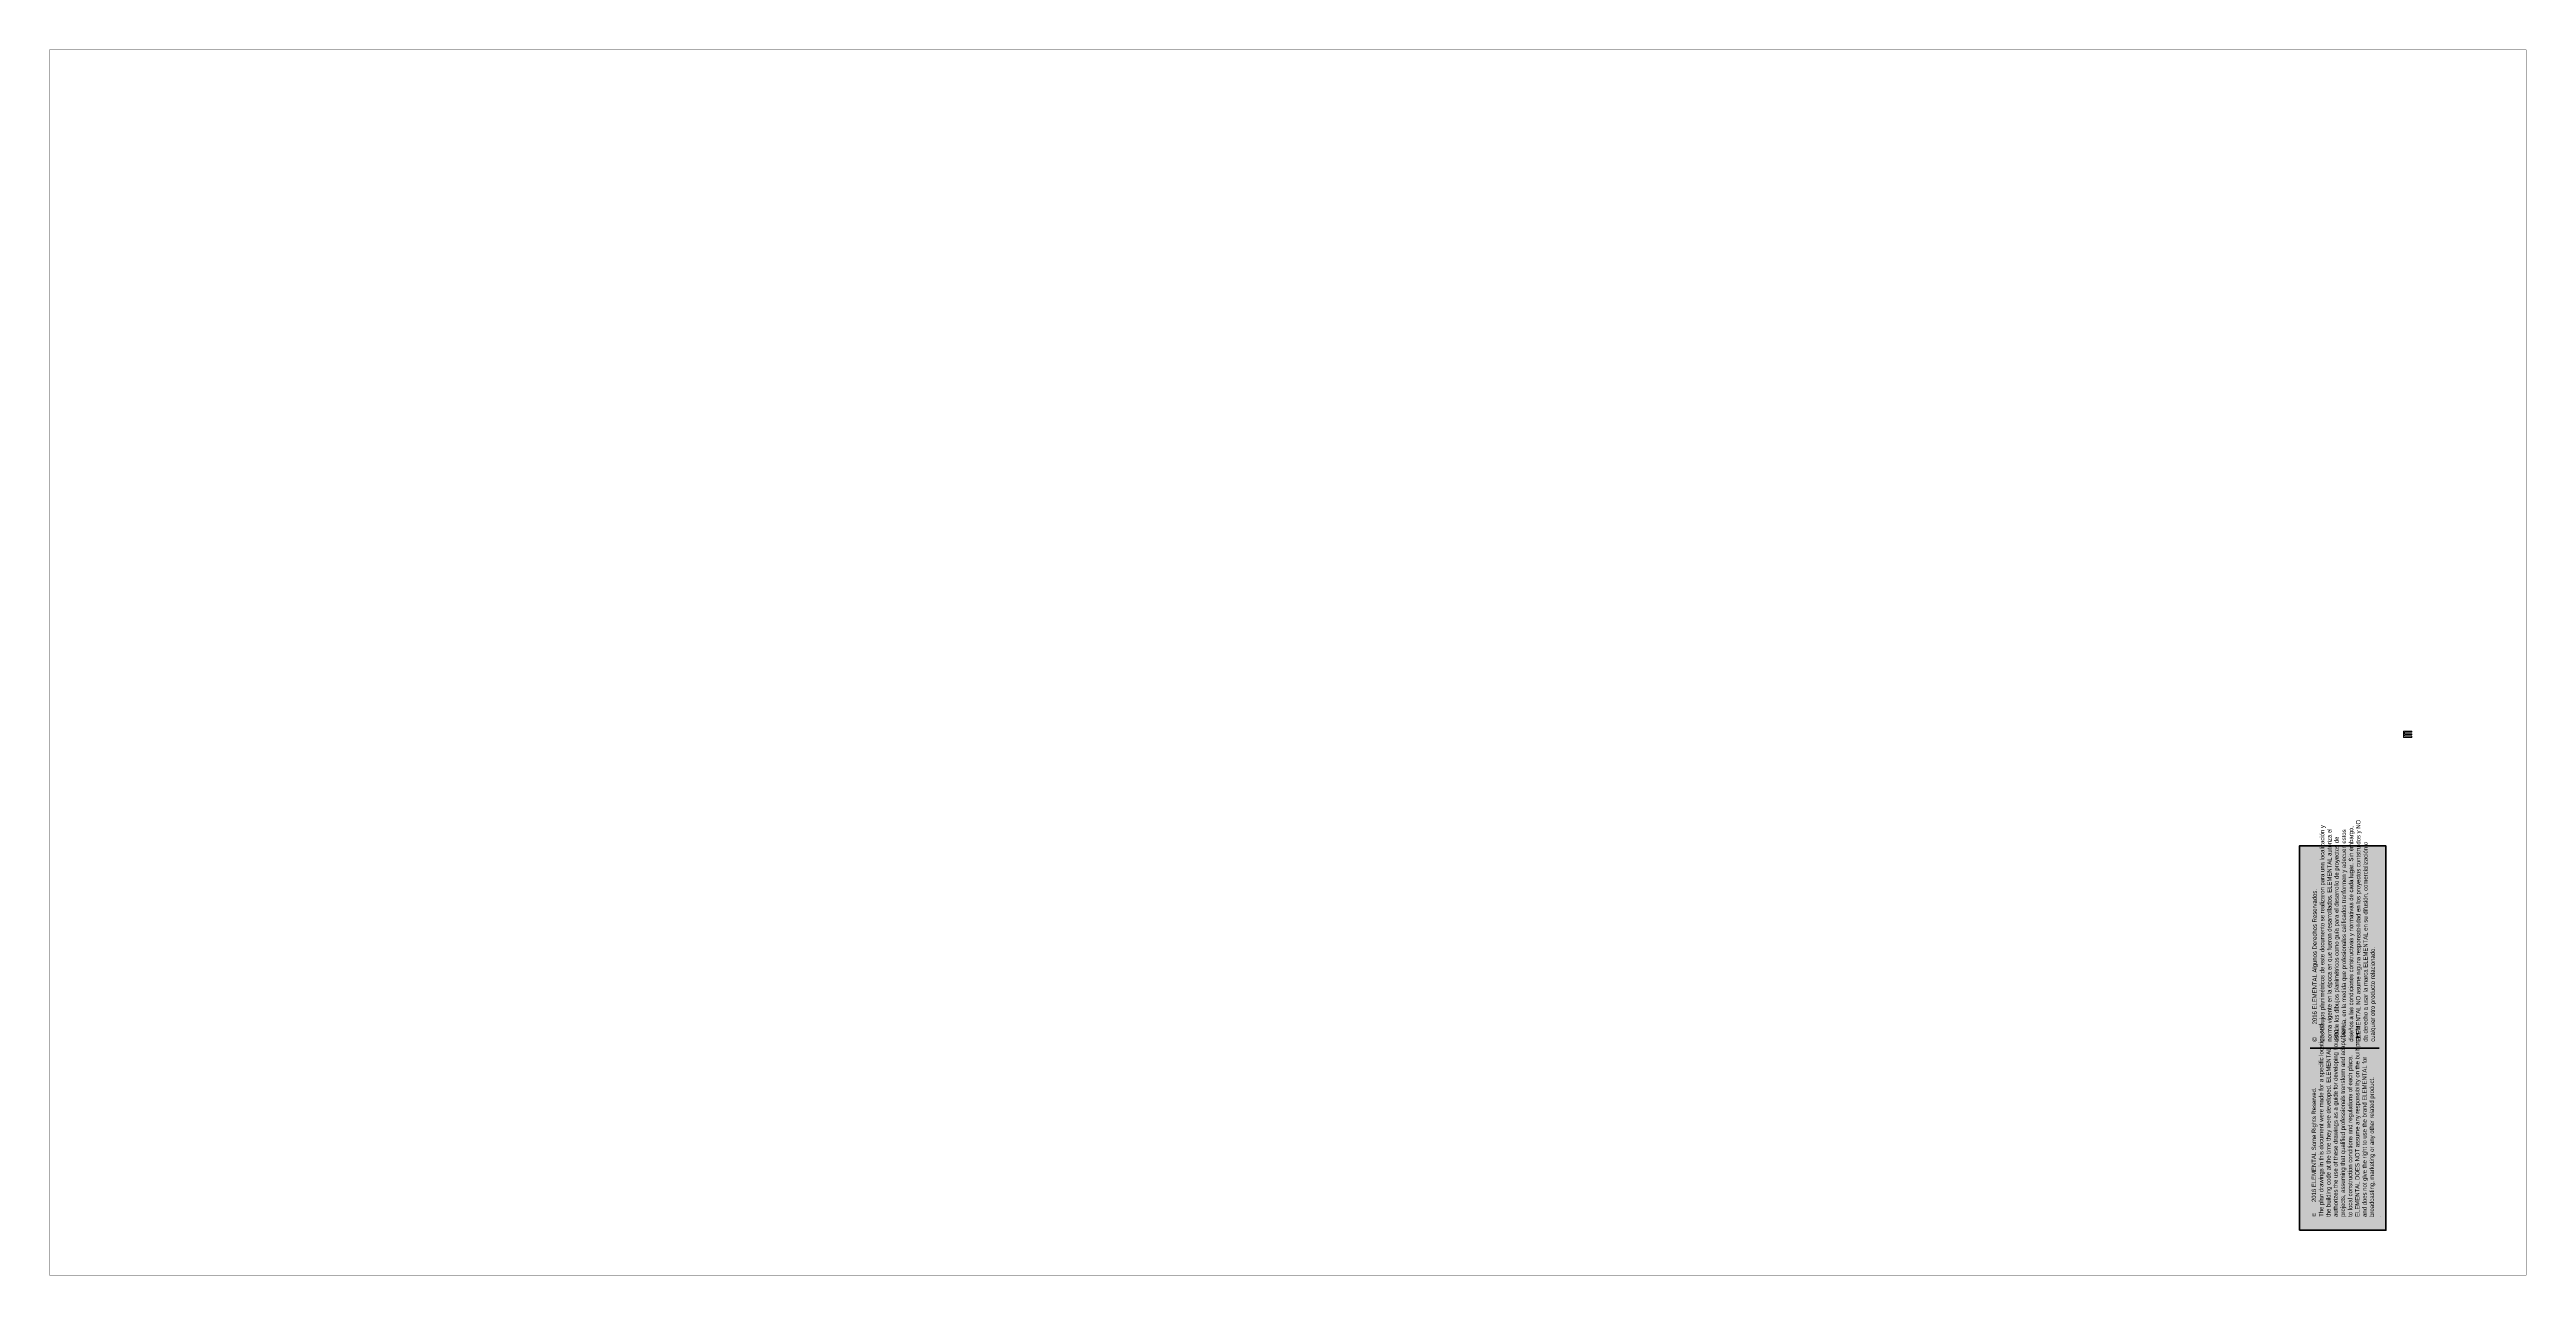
# Paper-space layout '02-CO-ELEV' of a CAD drawing. Header units: metres. Extents: x 1062 to 2262, y 0 to 594.
import ezdxf

# ---------------------------------------------------------------- set-up
doc = ezdxf.new("R2010")
doc.units = ezdxf.units.M
doc.header["$LTSCALE"] = 5
doc.header["$MEASUREMENT"] = 0
doc.layers.get('0').update_dxf_attribs({"color": 30})
doc.layers.get('DEFPOINTS').update_dxf_attribs({"color": 210})
doc.layers.add('A-ANNO-NOTE', color=7, linetype='Continuous', lineweight=35)
doc.layers.add('G-ANNO-LOGO', color=3, linetype='Continuous', lineweight=18)
doc.layers.add('A-ANNO-NPLT', color=210, linetype='Continuous', lineweight=18, plot=False)
doc.layers.add('G-ANNO-NPLT', color=210, linetype='Continuous', lineweight=18, plot=False)
doc.layers.get('DEFPOINTS').off()
doc.layers.get('G-ANNO-LOGO').off()
doc.styles.add('E-ARIAL', font='arial.ttf')

# ---------------------------------------------------------------- blocks, each defined once
blk = doc.blocks.new('*U1332')
blk.add_lwpolyline([(0, 0), (0, -1)])
at = {"layer": 'A-ANNO-NPLT'}
blk.add_lwpolyline([(0, -1), (0, 0), (1.33, 0), (1.33, -0.17), (0.17, -0.17), (0.17, -0.42), (1.33, -0.42), (1.33, -0.58), (0.17, -0.58), (0.17, -0.83), (1.33, -0.83), (1.33, -1), (0, -1)], close=True, dxfattribs=at)
blk = doc.blocks.new('*U1339')
at = {"layer": 'G-ANNO-NPLT', "const_width": 0.18}
for points in [[(0, 594), (-1200, 594)], [(-1200, 0), (-1200, 594)], [(0, 0), (0, 594)], [(0, 0), (-1200, 0)]]:
    blk.add_lwpolyline(points, dxfattribs=at)
at = {"layer": 'G-ANNO-LOGO', "xscale": 3.1, "yscale": 3.1, "zscale": 3.1}
blk.add_blockref('*U1332', (-59.5, 263.8), dxfattribs=at)
blk = doc.blocks.new('disclaimer')
at = {"true_color": 0xf4ee51}
h = blk.add_hatch(color=41, dxfattribs=at)
h.dxf.hatch_style = 1
h.paths.add_polyline_path([(1095.2, 544.8), (1281.5, 544.8), (1281.5, 502.9), (1095.2, 502.9)])
blk.add_line((1183.4, 539.5), (1183.4, 506.1))
blk.add_lwpolyline([(1095.2, 544.8), (1281.5, 544.8), (1281.5, 502.9), (1095.2, 502.9)], close=True)
at = {"attachment_point": 7, "style": 'E-ARIAL'}
for s, insert, char_height, width in [('{\\H1.0833x;©\\fArial Narrow|b0|i0|c0|p34;\\H1.077x;^I2016 ELEMENTAL Some Rights Reserved.\\PThe plan drawings in this document were made for a specific location and the building code at the time they were developed. ELEMENTAL authorizes the use of these drawings as a guide for developing housing projects, assuming that qualified professionals transform and adapt them to local construction conditions and regulations of each place. ELEMENTAL DOES NOT assume any responsibility on the built projects and does not give the right to use the brand ELEMENTAL for broadcasting, marketing or any other related product.\\fArial|b0|i0|c0|p34;\\P}.', (1101.7, 505.5), 1.8, 78.049), ('{\\H1.0833x;©\\fArial Narrow|b0|i0|c0|p34;\\H0.92311x;^I2016 ELEMENTAL Algunos Derechos Reservados.\\PLos dibujos planimétricos de este documento se realizaron para una localización y norma vigente en la época en que fueron desarrollados. ELEMENTAL autoriza el uso de los dibujos planimétricos como guía para el desarrollo de proyectos de vivienda, en la medida que profesionales calificados tranformen y adecuen estos diseños a las condiciones constructivas y normativas de cada lugar. Sin embargo, ELEMENTAL NO asume niguna responsabilidad en los proyectos contstruidos y NO da derecho a usar la marca ELEMENTAL en su difusión, comercialización o cualquier otro producto relacionado.}', (1186.6, 507.6), 2.1, 89.801)]:
    blk.add_mtext(s, dxfattribs=dict(at, insert=insert, char_height=char_height, width=width))

psp = doc.layouts.new('02-CO-ELEV')

# ---------------------------------------------------------------- block references
psp.add_blockref('*U1339', (2262, 0))
at = {"layer": 'A-ANNO-NOTE', "rotation": 90}
psp.add_blockref('disclaimer', (2696.9, -1073.4), dxfattribs=at)

# ---------------------------------------------------------------- viewports
at = {"layer": 'DEFPOINTS', "view_target_point": (260.504, 3.405)}
psp.add_viewport(center=(1324, 430), size=(458.1, 294.084), view_center_point=(206.607, -14.399), view_height=14.7042, dxfattribs=at)
for center, size, view_center_point, view_height, status, view_twist_angle in [((1668, 442.3), (235, 214.585), (22.67, -301.878), 10.72927, 9, 270), ((1902.3, 442.3), (233.5, 214.585), (23.059, -287.865), 10.72927, 5, 270), ((2133.5, 442.3), (228.9, 214.585), (23.041, -315.61), 10.72927, 6, 270), ((1324, 155), (458.1, 255.873), (-206.154, 30.757), 12.79366, 3, 180), ((1713.8, 155.3), (211.8, 244.86), (-23.688, 229.685), 12.243, 8, 450), ((1930.9, 162.2), (211.8, 221.89), (23.688, -181.15), 11.0945, 4, 270)]:
    psp.add_viewport(center=center, size=size, view_center_point=view_center_point, view_height=view_height, status=status, dxfattribs=dict(at, view_twist_angle=view_twist_angle))
psp.add_viewport(center=(2106.8, 97.3), size=(74.7, 78.69), view_center_point=(243.885, 27.621), view_height=3.577, status=7, dxfattribs=at)

doc.saveas('drawing.dxf')
